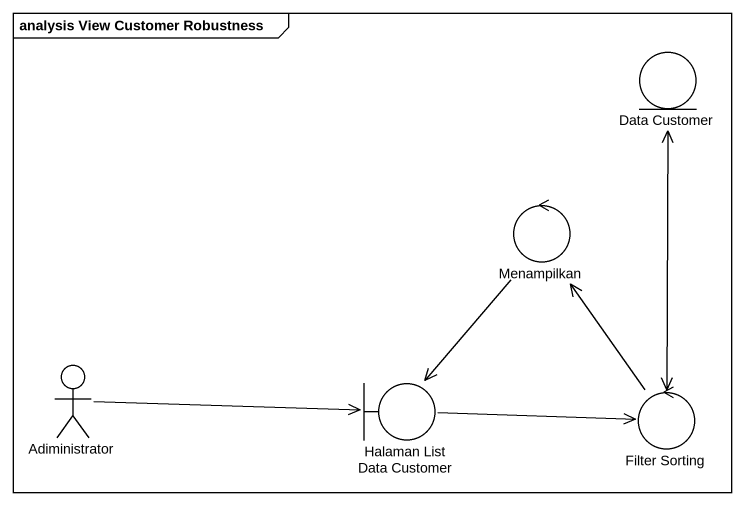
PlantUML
@startuml
mainframe analysis View Customer Robustness
entity "Data Customer" as Data_Customer
control Menampilkan
actor Adiministrator
boundary "Halaman List Data Customer" as Halaman_List_Data_Customer
control "Filter Sorting" as Filter_Sorting
Data_Customer <--> Filter_Sorting
Menampilkan --> Halaman_List_Data_Customer
Adiministrator -right-> Halaman_List_Data_Customer
Halaman_List_Data_Customer -right-> Filter_Sorting
Filter_Sorting -up-> Menampilkan
@enduml
